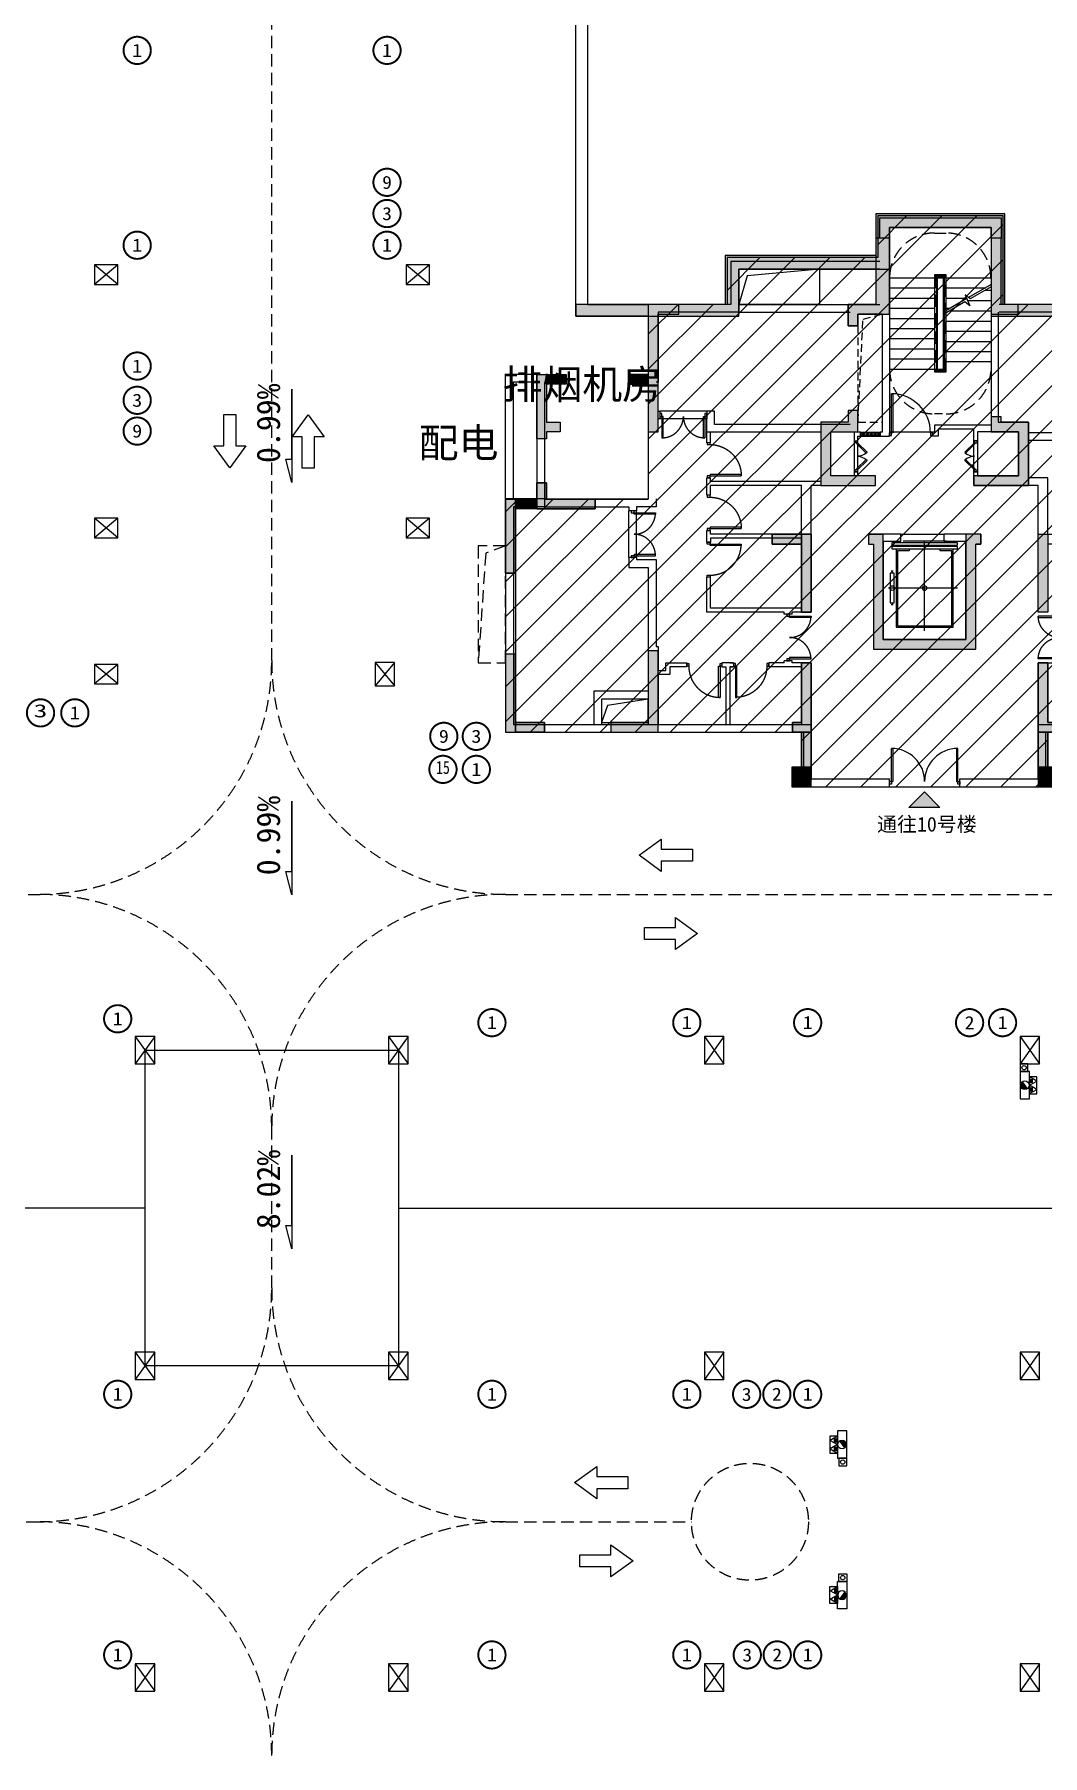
# Model space of a CAD drawing. Header units: millimetres. Extents: x -248992 to 1906102, y -24098 to 332602.
# Drawn here: x 783680 to 809542, y 14000 to 58167 of the extents above; entities that cross this region are included whole.
import ezdxf
from ezdxf.enums import TextEntityAlignment as Align
from ezdxf.xclip import XClip

# ---------------------------------------------------------------- set-up
doc = ezdxf.new("R2010")
doc.units = ezdxf.units.MM
doc.header["$LTSCALE"] = 100
doc.header["$XCLIPFRAME"] = 0
for name, pattern in [('A6-DK-B1F$0$HIDDEN2', [4.7625, 3.175, -1.5875]), ('X10-B1F$0$HIDDEN2', [4.7625, 3.175, -1.5875]), ('XG-130-CORE-B1F$0$ACO-DASHED', [3, 2, -1]), ('XG-130-CORE-B1F$0$XG-14CORE-SF$0$X1-CORE-SF$0$HIDDEN2', [4.7625, 3.175, -1.5875])]:
    doc.linetypes.add(name, pattern=pattern)
for name, color, linetype in [('-ACO-TTLB', 153, 'Continuous'), ('10#-HW-B1F$0$S-HATCH-X', 251, 'Continuous'), ('10#-W-B1F$0$S-COLUMN-S', 2, 'Continuous'), ('10#-W-B1F$0$S-WALL-S', 4, 'Continuous'), ('A-HATCH', 251, 'Continuous'), ('A-ROOM-IDEN', 31, 'Continuous'), ('A-WIND-IDEN', 244, 'Continuous'), ('A6-DK-B1F$0$A-TRACK', 77, 'A6-DK-B1F$0$HIDDEN2'), ('A6-DK-BG-B1F$0$A-DRAIN', 152, 'Continuous'), ('A6-DK-BG-B1F$0$A-STAIR', 142, 'Continuous'), ('A6-W-B1$0$S-WALL-S', 4, 'Continuous'), ('TP-DK-1(xhs)$0$P-J-DIM-L', 70, 'Continuous'), ('TP-DK-1(xhs)$0$P-X-L', 240, 'Continuous'), ('TP-DK-1(xhs)$0$P-X-M', 2, 'Continuous'), ('TP-DK-1(xhs)$0$P-X-X', 1, 'Continuous'), ('X10-B1F$0$A-CONC', 30, 'Continuous'), ('X10-B1F$0$A-DOOR', 190, 'Continuous'), ('X10-B1F$0$A-HOLE-FLOR', 242, 'Continuous'), ('X10-B1F$0$A-VOID', 221, 'X10-B1F$0$HIDDEN2'), ('X10-B1F$0$A-WALL', 2, 'Continuous'), ('X10-B1F$0$xref(dwg引用图层)', 7, 'Continuous'), ('XA6-130-S-B1F$0$A-DOOR', 190, 'Continuous'), ('XA6-130-S-B1F$0$A-HOLE-FLOR', 242, 'Continuous'), ('XA6-130-S-B1F$0$A-STAIR', 142, 'Continuous'), ('XA6-130-S-B1F$0$A-WALL', 2, 'Continuous'), ('XG-130-CORE-B1F$0$A-DOOR', 190, 'Continuous'), ('XG-130-CORE-B1F$0$A-EVTR', 193, 'Continuous'), ('XG-130-CORE-B1F$0$A-HOLE-FLOR', 242, 'Continuous'), ('XG-130-CORE-B1F$0$A-SILL', 135, 'Continuous'), ('XG-130-CORE-B1F$0$A-STAIR', 142, 'Continuous'), ('XG-130-CORE-B1F$0$A-WALL', 2, 'Continuous'), ('XG-130-CORE-B1F$0$XG-14CORE-SF$0$A-STAIR', 142, 'Continuous'), ('XG-130-CORE-B1F$0$XG-14CORE-SF$0$X1-CORE-SF$0$A-INDEX', 134, 'Continuous'), ('XG-130-CORE-B1F$0$XG-14CORE-SF$0$X1-CORE-SF$0$A-RAIL', 55, 'Continuous'), ('XG-130-CORE-B1F$0$XG-14CORE-SF$0$X1-CORE-SF$0$A-STAIR', 142, 'Continuous'), ('XG-130-CORE-B1F$0$XU-3A-28F-SF$0$A-WIND', 126, 'Continuous'), ('xref(dwg引用图层)', 7, 'Continuous')]:
    doc.layers.add(name, color=color, linetype=linetype)
for name, color, linetype, plot in [('10#-HW-B1F$0$S-EDIT', 241, 'Continuous', False), ('A6-W-B1$0$S-EDIT', 241, 'Continuous', False), ('XG-130-CORE-B1F$0$XG-14CORE-SF$0$X1-CORE-SF$0$-ACO-PLTW', 220, 'XG-130-CORE-B1F$0$XG-14CORE-SF$0$X1-CORE-SF$0$HIDDEN2', False)]:
    doc.layers.add(name, color=color, linetype=linetype, plot=plot)
doc.layers.add('LVTRY', color=6, linetype='Continuous', lineweight=18)
doc.layers.add('PUB_TEXT', color=7, linetype='Continuous', lineweight=15)
doc.styles.add('-黑体', font='simhei.ttf')
doc.styles.add('A6-DK-BG-B1F$0$华文细黑', font='STXIHEI.TTF')
doc.styles.add('华文细黑', font='STXIHEI.TTF')

# ---------------------------------------------------------------- blocks, each defined once
blk = doc.blocks.new('*U160')
for p, q in [((-25, 0), (-25, 500)), ((25, 0), (25, 500))]:
    blk.add_line(p, q)
for points in [[(25, 500), (-25, 500), (-25, 450), (25, 450)], [(25, 500), (-25, 500), (-25, 450), (25, 450)], [(22, 497), (-22, 497), (-22, 453), (22, 453)], [(22, 497), (-22, 497), (-22, 453), (22, 453)], [(16, 395), (13, 395), (13, 399), (-16, 445), (-16, 450), (-13, 450), (-13, 446), (16, 400), (16, 395)], [(25, 0), (-25, 0), (-25, 50), (25, 50)], [(25, 0), (-25, 0), (-25, 50), (25, 50)], [(22, 3), (-22, 3), (-22, 47), (22, 47)], [(22, 3), (-22, 3), (-22, 47), (22, 47)], [(16, 295), (13, 295), (13, 299), (-16, 345), (-16, 350), (-13, 350), (-13, 346), (16, 300), (16, 295)], [(16, 195), (13, 195), (13, 199), (-16, 245), (-16, 250), (-13, 250), (-13, 246), (16, 200), (16, 195)], [(16, 95), (13, 95), (13, 99), (-16, 145), (-16, 150), (-13, 150), (-13, 146), (16, 100), (16, 95)]]:
    blk.add_lwpolyline(points, close=True)
blk = doc.blocks.new('*U161')
for points in [[(-1100, -35), (-1050, -35), (-1050, 35), (-1100, 35)], [(-50, -35), (0, -35), (0, 35), (-50, 35)], [(-85, -1035), (-85, -35), (-50, -35), (-50, -1035)]]:
    blk.add_lwpolyline(points, close=True)
blk.add_arc((-50, -35), 1000, 180, 270)
blk = doc.blocks.new('XG-130-CORE-B1F$0$DT-YL')
for p, q in [((13512, 6200), (12412, 6200)), ((12962, 3900), (12962, 6200)), ((12562, 5955), (12262, 5955)), ((12562, 6010), (12562, 5955)), ((13362, 5955), (13362, 6010)), ((13662, 5955), (13362, 5955)), ((12156, 5430), (12106, 5430)), ((12131, 5380), (12131, 5430)), ((13806, 5000), (12031, 5000)), ((12156, 4570), (12106, 4570)), ((12131, 4620), (12131, 4570))]:
    blk.add_line(p, q)
for points in [[(13806, 6100), (13806, 6160), (12118, 6160), (12118, 6100)], [(13806, 6010), (13806, 6070), (12118, 6070), (12118, 6010)], [(12081, 5380), (12081, 4620), (12181, 4620), (12181, 5380)]]:
    blk.add_lwpolyline(points, close=True)
for points in [[(12231, 6010), (12231, 4000), (13693, 4000), (13693, 6010)], [(12262, 5955), (12262, 4030), (13662, 4030), (13662, 5955)]]:
    blk.add_lwpolyline(points)
blk.add_circle((12131, 5000), 60)
at = {"extrusion": (0, 0, -1)}
blk.add_ellipse((12962, 5000), major_axis=(60.1, 0), ratio=0.918919, start_param=4.712389, end_param=10.995574, dxfattribs=at)
blk = doc.blocks.new('*U162')
at = {"linetype": 'ByBlock', "lineweight": -2}
for points in [[(0, 35), (50, 35), (50, -35), (0, -35)], [(322, 258), (75, 10), (50, 35), (297, 282)], [(478, 258), (725, 10), (750, 35), (503, 282)], [(800, 35), (750, 35), (750, -35), (800, -35)]]:
    blk.add_lwpolyline(points, close=True, dxfattribs=at)
for centre, start, end in [((50, 35), 0, 45), ((750, 35), 135, 180)]:
    blk.add_arc(centre, 350, start, end, dxfattribs=at)
blk = doc.blocks.new('XG-130-CORE-B1F')
at = {"const_width": 0.25}
blk.add_lwpolyline([(8240, 9020, 1), (8240, 9020, 1)], format="xyb", close=True, dxfattribs=at)
at = {"layer": 'XG-130-CORE-B1F$0$A-HOLE-FLOR', "linetype": 'XG-130-CORE-B1F$0$ACO-DASHED'}
blk.add_lwpolyline([(8940, 9270), (9570, 9270), (9570, 12040), (8940, 12040)], close=True, dxfattribs=at)
blk.add_lwpolyline([(8940, 9270), (9069, 11912), (9570, 12040)], dxfattribs=at)
at = {"layer": 'XG-130-CORE-B1F$0$A-SILL'}
for points in [[(9005, 9010), (9505, 9010)], [(9005, 8910), (9505, 8910)]]:
    blk.add_lwpolyline(points, dxfattribs=at)
at = {"layer": 'XG-130-CORE-B1F$0$A-STAIR'}
blk.add_lwpolyline([(10040, 6390), (11140, 6390)], dxfattribs=at)
at = {"layer": 'XG-130-CORE-B1F$0$A-WALL'}
for p, q in [((12360, 14260), (12360, 9190)), ((10850, 9010), (10850, 8910)), ((10900, 9190), (10900, 9010)), ((11000, 9090), (11000, 8910))]:
    blk.add_line(p, q, dxfattribs=at)
for points in [[(12360, 14260), (9750, 14260), (9750, 8990)], [(9570, 9010), (9570, 12040), (8940, 12040), (8940, 11740), (8690, 11740), (8690, 12290), (9500, 12290)], [(12540, 11989), (12540, 9270), (13310, 9270), (13310, 7640), (11910, 7640), (11910, 7990), (12010, 7990), (12010, 7890), (13060, 7890), (13060, 9020), (12010, 9020), (12010, 8790), (11910, 8790), (11910, 9090), (11000, 9090)], [(8840, 8790), (8940, 8790), (8940, 8910), (9005, 8910), (9005, 9010), (8940, 9010), (8940, 9570), (8690, 9570), (8690, 9270), (7990, 9270), (7990, 7640), (9390, 7640), (9390, 7890), (8940, 7890), (8940, 7990), (8840, 7990), (8840, 7890), (8240, 7890), (8240, 9020), (8840, 9020)], [(8840, 9020), (8840, 8910)], [(8840, 9020), (8840, 8790)], [(9570, 9010), (9505, 9010)], [(9505, 9010), (9505, 8910), (9750, 8910), (9750, 8990), (9750, 8990)], [(10900, 9010), (10850, 9010)], [(11000, 8910), (10850, 8910)], [(12360, 9190), (10900, 9190)], [(11710, 6390), (11140, 6390), (11140, 6210), (11710, 6210), (11710, 3690), (9590, 3690), (9590, 6210), (10040, 6210), (10040, 6390), (9590, 6390)]]:
    blk.add_lwpolyline(points, dxfattribs=at)
at = {"layer": 'XG-130-CORE-B1F$0$XG-14CORE-SF$0$A-STAIR'}
for p, q in [((8840, 8790), (8840, 7990)), ((8940, 7990), (8940, 8790)), ((11910, 7990), (11910, 8790)), ((12010, 8790), (12010, 7990))]:
    blk.add_line(p, q, dxfattribs=at)
blk.add_lwpolyline([(10850, 9010), (9750, 9010)], dxfattribs=at)
at = {"layer": 'XG-130-CORE-B1F$0$XG-14CORE-SF$0$X1-CORE-SF$0$-ACO-PLTW'}
blk.add_line((11180, 13020), (10930, 13020), dxfattribs=at)
blk.add_lwpolyline([(10930, 13020), (10930, 10580), (11180, 10580), (11180, 13020)], dxfattribs=at)
at = {"layer": 'XG-130-CORE-B1F$0$XG-14CORE-SF$0$X1-CORE-SF$0$A-INDEX'}
for points in [[(12360, 12742), (11815, 12428), (11692, 12530), (11808, 12250), (11685, 12352), (11130, 12032)], [(11731, 12437), (11130, 12090)], [(12360, 12800), (11774, 12462)]]:
    blk.add_lwpolyline(points, dxfattribs=at)
at = {"layer": 'XG-130-CORE-B1F$0$XG-14CORE-SF$0$X1-CORE-SF$0$A-RAIL'}
for points in [[(10905, 10555), (11205, 10555), (11205, 13045), (10905, 13045)], [(10955, 10605), (11155, 10605), (11155, 12995), (10955, 12995)]]:
    blk.add_lwpolyline(points, close=True, dxfattribs=at)
at = {"layer": 'XG-130-CORE-B1F$0$XG-14CORE-SF$0$X1-CORE-SF$0$A-STAIR'}
for p, q in [((9750, 12970), (10905, 12970)), ((10955, 12970), (11155, 12970)), ((10980, 10630), (10980, 12970)), ((11130, 10630), (11130, 12970)), ((11205, 12970), (12360, 12970)), ((9750, 12710), (10905, 12710)), ((9750, 12450), (10905, 12450)), ((10955, 12720), (10980, 12720)), ((10955, 12460), (10980, 12460)), ((11130, 12710), (11155, 12710)), ((11130, 12450), (11155, 12450)), ((11205, 12710), (12222, 12710)), ((11205, 12450), (11721, 12450)), ((11750, 12390), (12360, 12390)), ((12200, 12650), (12360, 12650)), ((9750, 12190), (10905, 12190)), ((9750, 11930), (10905, 11930)), ((10955, 12200), (10980, 12200)), ((10955, 11940), (10980, 11940)), ((11130, 12190), (11155, 12190)), ((11205, 12190), (11304, 12190)), ((11282, 12120), (12360, 12120)), ((9750, 11670), (10905, 11670)), ((10955, 11680), (10980, 11680)), ((11130, 11860), (11155, 11860)), ((11130, 11600), (11155, 11600)), ((11205, 11860), (12360, 11860)), ((11205, 11600), (12360, 11600)), ((9750, 11410), (10905, 11410)), ((9750, 11150), (10905, 11150)), ((10955, 11420), (10980, 11420)), ((10955, 11160), (10980, 11160)), ((11130, 11340), (11155, 11340)), ((11130, 11080), (11155, 11080)), ((11205, 11340), (12360, 11340)), ((11205, 11080), (12360, 11080)), ((9750, 10890), (10905, 10890)), ((9750, 10630), (10905, 10630)), ((10955, 10900), (10980, 10900)), ((10955, 10630), (11155, 10630)), ((11130, 10820), (11155, 10820)), ((11205, 10820), (12360, 10820))]:
    blk.add_line(p, q, dxfattribs=at)
at = {"layer": 'XG-130-CORE-B1F$0$XG-14CORE-SF$0$X1-CORE-SF$0$A-STAIR', "linetype": 'XG-130-CORE-B1F$0$XG-14CORE-SF$0$X1-CORE-SF$0$HIDDEN2'}
for points in [[(10900, 14120), (11200, 14120)], [(11110, 9480), (10900, 9480)]]:
    blk.add_lwpolyline(points, dxfattribs=at)
for centre, start, end in [((10900, 12970), 90, 180), ((11200, 12970), 0, 90), ((10900, 10630), 180, 270), ((11200, 10630), 270, 0)]:
    blk.add_arc(centre, 1150, start, end, dxfattribs=at)
at = {"layer": 'XG-130-CORE-B1F$0$A-DOOR'}
for name, p, rotation in [('*U161', (9750, 8960), 180), ('*U162', (11960, 7990), 90)]:
    blk.add_blockref(name, p, dxfattribs=dict(at, rotation=rotation))
at = {"layer": 'XG-130-CORE-B1F$0$A-DOOR', "xscale": -1, "rotation": 270}
blk.add_blockref('*U162', (8890, 7990), dxfattribs=at)
at = {"layer": 'XG-130-CORE-B1F$0$A-EVTR'}
blk.add_blockref('XG-130-CORE-B1F$0$DT-YL', (-2312, 10), dxfattribs=at)
at = {"layer": 'XG-130-CORE-B1F$0$XU-3A-28F-SF$0$A-WIND', "rotation": 90}
blk.add_blockref('*U160', (9505, 8960), dxfattribs=at)
blk = doc.blocks.new('*U100')
for points in [[(-900, 35), (-850, 35), (-850, -35), (-900, -35)], [(-50, 35), (0, 35), (0, -35), (-50, -35)], [(-85, -835), (-85, -35), (-50, -35), (-50, -835)]]:
    blk.add_lwpolyline(points, close=True)
blk.add_arc((-50, -35), 800, 180, 270)
blk = doc.blocks.new('*U95')
at = {"linetype": 'ByBlock', "lineweight": -2}
for points in [[(0, -35), (50, -35), (50, 35), (0, 35)], [(1150, -35), (1200, -35), (1200, 35), (1150, 35)], [(85, -585), (85, -35), (50, -35), (50, -585)], [(1115, -585), (1115, -35), (1150, -35), (1150, -585)]]:
    blk.add_lwpolyline(points, close=True, dxfattribs=at)
for centre, start, end in [((50, -35), 270, 0), ((1150, -35), 180, 270)]:
    blk.add_arc(centre, 550, start, end, dxfattribs=at)
blk = doc.blocks.new('*U98')
for points in [[(-815, 835), (-815, 35), (-850, 35), (-850, 835)], [(-850, -35), (-900, -35), (-900, 35), (-850, 35)], [(0, -35), (-50, -35), (-50, 35), (0, 35)]]:
    blk.add_lwpolyline(points, close=True)
blk.add_arc((-850, 35), 800, 0, 90)
blk = doc.blocks.new('XA6-130-S-B1F')
at = {"layer": 'XA6-130-S-B1F$0$A-HOLE-FLOR'}
blk.add_lwpolyline([(5880, 13190), (7950, 13190), (7950, 12290), (5880, 12290)], close=True, dxfattribs=at)
blk.add_lwpolyline([(7950, 13190), (6095, 13024), (5880, 12290)], dxfattribs=at)
at = {"layer": 'XA6-130-S-B1F$0$A-STAIR'}
for points in [[(5060, 9550), (3860, 9550)], [(5060, 9350), (3860, 9350)], [(3060, 5790), (3060, 6990)], [(3260, 5790), (3260, 6990)]]:
    blk.add_lwpolyline(points, dxfattribs=at)
at = {"layer": 'XA6-130-S-B1F$0$A-WALL'}
for points in [[(9500, 13390), (5680, 13390), (5680, 12290), (3560, 12290), (3560, 10490), (700, 10490)], [(9500, 13190), (5880, 13190), (5880, 12090), (3810, 12090), (3810, 10290), (900, 10290), (900, 7090), (150, 7090), (150, 1510), (7740, 1510), (7740, 110), (9750, 110)], [(5880, 12290), (8740, 12290)], [(5880, 12090), (8740, 12090)], [(12540, 12090), (12540, 9270)], [(30020, 12290), (24840, 12290), (24840, 10490), (21980, 10490), (21980, 7300), (20600, 7300), (20600, 10490), (17740, 10490), (17740, 12290), (12560, 12290)], [(30020, 12090), (25090, 12090), (25090, 10290), (22180, 10290), (22180, 7100), (20400, 7100), (20400, 10290), (17490, 10290), (17490, 12090), (12560, 12090)], [(3560, 10490), (700, 10490), (700, 7290), (-100, 7290), (-100, 1310), (7540, 1310), (7540, -90), (9750, -90)], [(3810, 9550), (3860, 9550), (3860, 9350), (3810, 9350)], [(7990, 9210), (5260, 9210), (5260, 9550), (5060, 9550)], [(5060, 9550), (5060, 9350)], [(7990, 9010), (5060, 9010), (5060, 9350), (5060, 9350)], [(3760, 9020), (3760, 8290)], [(5060, 8740), (5060, 9010)], [(8740, 9210), (7990, 9210), (7990, 7740), (5160, 7740)], [(5160, 8740), (5160, 9010)], [(12560, 9270), (13310, 9270)], [(13310, 9000), (13310, 9270)], [(13310, 9000), (16090, 9000)], [(5160, 8740), (5060, 8740)], [(13810, 6390), (13810, 7840), (13310, 7840), (13310, 8800)], [(15140, 5710), (15140, 6010), (15990, 6010), (15990, 8800), (13310, 8800)], [(5060, 7390), (5060, 7840)], [(5160, 7840), (5060, 7840)], [(5160, 7740), (5160, 7840)], [(5160, 7390), (5160, 7640)], [(7490, 7640), (5160, 7640)], [(7490, 6390), (7490, 7640)], [(7990, 7640), (7740, 7640)], [(7740, 6390), (7740, 7640)], [(13560, 6390), (13560, 7640), (13310, 7640)], [(900, 7290), (3560, 7290), (3560, 7390), (3760, 7390), (3760, 7090), (3260, 7090), (3260, 6990)], [(900, 7090), (3060, 7090), (3060, 6990)], [(3760, 7390), (3760, 7090)], [(5160, 7390), (5060, 7390)], [(3260, 6990), (3060, 6990)], [(5160, 6290), (5160, 6190), (5060, 6190), (5060, 6490)], [(5160, 6490), (5060, 6490)], [(5160, 6390), (5160, 6490)], [(7490, 6390), (5160, 6390)], [(7490, 6290), (5160, 6290)], [(9210, 6390), (9210, 6140)], [(9210, 6390), (9590, 6390)], [(9590, 6210), (9590, 3690), (11710, 3690), (11710, 6210)], [(12090, 6390), (11710, 6390)], [(12090, 6390), (12090, 6140)], [(3060, 5790), (3060, 5540), (3560, 5540), (3560, 1510)], [(3260, 5790), (3060, 5790)], [(3260, 5790), (3260, 5740), (3760, 5740), (3760, 3510), (3810, 3510), (3810, 2890)], [(9210, 6140), (9340, 6140)], [(12090, 6140), (11960, 6140)], [(5160, 5290), (5060, 5290)], [(7050, 4390), (5060, 4390), (5060, 5290)], [(7490, 4490), (5160, 4490), (5160, 5290)], [(5160, 5190), (5160, 5290)], [(7050, 4340), (7050, 4390)], [(7250, 4340), (7050, 4340)], [(7490, 4390), (7250, 4390)], [(7250, 4340), (7250, 4390)], [(7050, 3090), (7050, 3140)], [(7250, 3140), (7050, 3140)], [(7250, 3090), (7250, 3140)], [(3810, 2890), (4010, 2890), (4010, 3090), (4550, 3090), (4550, 2990), (4110, 2990), (4110, 2790), (3810, 2790), (3810, 1510)], [(5750, 3090), (5450, 3090)], [(5450, 3090), (5450, 2990)], [(5450, 2990), (5550, 2990), (5550, 1510)], [(5650, 3090), (5750, 3090)], [(5750, 2990), (5650, 2990)], [(5650, 2990), (5650, 1510)], [(5650, 2990), (5750, 2990)], [(5750, 3090), (5750, 2990)], [(6650, 3090), (6650, 2990)], [(7050, 3090), (6650, 3090)], [(7490, 2990), (6650, 2990)], [(7740, 3090), (7250, 3090)], [(7490, 2990), (7490, 1510)], [(7740, 3090), (7740, 1510)], [(13560, 3090), (14050, 3090)], [(13560, 3090), (13560, 1510)], [(11550, 110), (13560, 110), (13560, 1510), (29020, 1510), (29020, 110), (31030, 110)], [(11550, -90), (13760, -90), (13760, 1310), (28820, 1310), (28820, -90), (31030, -90)]]:
    blk.add_lwpolyline(points, dxfattribs=at)
at = {"layer": 'XA6-130-S-B1F$0$A-DOOR'}
for name, p in [('*U95', (3860, 9450)), ('*U100', (5450, 3040))]:
    blk.add_blockref(name, p, dxfattribs=at)
at = {"layer": 'XA6-130-S-B1F$0$A-DOOR', "xscale": -1, "rotation": 270}
for name, p in [('*U98', (5110, 8740)), ('*U98', (5110, 7390)), ('*U95', (14150, 3140))]:
    blk.add_blockref(name, p, dxfattribs=at)
at = {"layer": 'XA6-130-S-B1F$0$A-DOOR'}
for name, p, rotation in [('*U95', (3160, 5790), 90), ('*U98', (5110, 5290), 270), ('*U95', (7150, 3140), 90)]:
    blk.add_blockref(name, p, dxfattribs=dict(at, rotation=rotation))
at = {"layer": 'XA6-130-S-B1F$0$A-DOOR', "xscale": -1}
blk.add_blockref('*U100', (5750, 3040), dxfattribs=at)
blk = doc.blocks.new('*U209')
at = {"linetype": 'ByBlock', "lineweight": -2}
for points in [[(85, 885), (85, 35), (50, 35), (50, 885)], [(1715, 885), (1715, 35), (1750, 35), (1750, 885)], [(0, 35), (50, 35), (50, -35), (0, -35)], [(1750, 35), (1800, 35), (1800, -35), (1750, -35)]]:
    blk.add_lwpolyline(points, close=True, dxfattribs=at)
for centre, start, end in [((50, 35), 0, 90), ((1750, 35), 90, 180)]:
    blk.add_arc(centre, 850, start, end, dxfattribs=at)
blk = doc.blocks.new('X10-B1F')
at = {"layer": 'X10-B1F$0$A-CONC'}
for points in [[(700, 10490), (700, 7290), (-100, 7290), (-100, 1310), (7540, 1310), (7540, -90), (9750, -90)], [(900, 10290), (900, 7090), (100, 7090), (100, 1510), (7740, 1510), (7740, 110), (9750, 110)], [(11550, 110), (13561, 110), (13561, 1510), (29020, 1510), (29020, 210), (31030, 210)], [(11550, -90), (13761, -90), (13761, 1310), (28820, 1310), (28820, -90), (31030, -90)], [(9750, -90), (9750, 110)], [(11550, -90), (11550, 110)]]:
    blk.add_lwpolyline(points, dxfattribs=at)
at = {"layer": 'X10-B1F$0$A-HOLE-FLOR'}
blk.add_lwpolyline([(2360, 1560), (3560, 1560), (3560, 2160), (2360, 2160)], close=True, dxfattribs=at)
blk.add_lwpolyline([(3560, 2160), (2510, 1996), (2360, 1560)], dxfattribs=at)
at = {"layer": 'X10-B1F$0$A-VOID'}
blk.add_lwpolyline([(-100, 6090), (-800, 6090), (-800, 3090), (-100, 3090)], close=True, dxfattribs=at)
blk.add_lwpolyline([(-100, 6090), (-611, 5909), (-800, 3090)], dxfattribs=at)
at = {"layer": 'X10-B1F$0$A-WALL'}
for points in [[(900, 7300), (-100, 7300), (-100, 10500), (700, 10500)], [(100, 7300), (100, 10300), (700, 10300)], [(3560, 2360), (2160, 2360), (2160, 1510)], [(3560, 2160), (2360, 2160), (2360, 1510)]]:
    blk.add_lwpolyline(points, dxfattribs=at)
ref = blk.add_blockref('XA6-130-S-B1F', (0, 0))
XClip(ref).set_block_clipping_path([(-1000, 976.5484041295), (43580, 976.5484041295), (43580, 14900), (3760.0000000001, 14899.999999997), (3760.0000000001, 7300), (-1000, 7300)])
at = {"layer": 'X10-B1F$0$A-DOOR'}
blk.add_blockref('*U209', (9750, 10), dxfattribs=at)
at = {"layer": 'X10-B1F$0$xref(dwg引用图层)'}
blk.add_blockref('XG-130-CORE-B1F', (0, 0), dxfattribs=at)
blk = doc.blocks.new('10#-HW-B1F')
at = {"layer": '10#-HW-B1F$0$S-HATCH-X'}
for points in [[(33150, -90), (35140, -90), (35140, 310), (35140, 1310), (42680, 1310), (42680, 2740), (43730, 2740), (43730, 6440), (42680, 6440), (42680, 7290), (41880, 7290), (41880, 10490), (39020, 10490), (39020, 12290), (37180, 12290), (37180, 13540), (33180, 13540), (33180, 14610), (29870, 14610), (29870, 12290), (24840, 12290), (24840, 10490), (21980, 10490), (21980, 7300), (20600, 7300), (20600, 10490), (17740, 10490), (17740, 12290), (12710, 12290), (12710, 14610), (9400, 14610), (9400, 13540), (5530, 13540), (5530, 12290), (1700, 12290), (1700, 11990), (5880, 11990), (5880, 13190), (9750, 13190), (9750, 14260), (12360, 14260), (12360, 11990), (17440, 11990), (17440, 10190), (20300, 10190), (20300, 7000), (22280, 7000), (22280, 10190), (25140, 10190), (25140, 11990), (30220, 11990), (30220, 14260), (32830, 14260), (32830, 13190), (36830, 13190), (36830, 11990), (38720, 11990), (38720, 10190), (41580, 10190), (41580, 6990), (42380, 6990), (42380, 6090), (43380, 6090), (43380, 3090), (42380, 3090), (42380, 1610), (34840, 1610), (34840, 210), (34730, 210), (33150, 210)], [(8690, 11740), (8940, 11740), (8940, 12040), (9750, 12040), (9750, 14280), (9400, 14280), (9400, 12290), (8690, 12290)], [(9750, 13990), (9500, 13990), (9500, 14510), (12610, 14510), (12610, 13990), (12360, 13990), (12360, 14260), (9750, 14260)], [(12360, 12040), (13050, 12040), (13050, 12290), (12610, 12290), (12610, 13990), (12360, 13990)], [(3810, 9020), (3810, 12040), (4340, 12040), (4340, 12290), (3560, 12290), (3560, 9020)], [(950, 9270), (1300, 9270), (1300, 9020), (950, 9020), (950, 8840), (700, 8840), (700, 10490), (950, 10490)], [(950, 10490), (1450, 10490), (1450, 10240), (950, 10240)], [(3060, 10490), (3560, 10490), (3560, 10240), (3060, 10240)], [(7990, 9270), (7990, 7640), (9390, 7640), (9390, 7710), (9390, 7890), (8240, 7890), (8240, 9020), (8940, 9020), (8940, 9570), (8690, 9570), (8690, 9270)], [(13060, 7890), (11910, 7890), (11910, 7710), (11910, 7640), (13310, 7640), (13310, 9270), (12610, 9270), (12610, 9400), (12360, 9400), (12360, 9020), (13060, 9020)], [(2200, 7040), (2200, 7110), (2200, 7290), (950, 7290), (950, 7710), (700, 7710), (700, 7040)], [(150, 5390), (150, 7290), (-100, 7290), (-100, 5390)], [(150, 7290), (700, 7290), (700, 7040), (150, 7040)], [(7490, 6390), (6740, 6390), (6740, 6140), (7490, 6140)], [(7490, 6390), (7740, 6390), (7740, 4390), (7490, 4390)], [(9590, 6390), (9210, 6390), (9210, 6140), (9340, 6140), (9340, 3440), (11960, 3440), (11960, 6140), (12090, 6140), (12090, 6390), (11710, 6390), (11710, 3690), (9590, 3690)], [(13560, 6390), (13810, 6390), (13810, 4390), (13560, 4390)], [(150, 1310), (150, 3310), (-100, 3310), (-100, 1310)], [(2600, 1560), (2600, 1310), (3810, 1310), (3810, 3400), (3560, 3400), (3560, 1560)], [(7260, 1560), (7260, 1310), (7740, 1310), (7740, 3090), (7490, 3090), (7490, 1560)], [(13560, 1310), (14040, 1310), (14040, 1560), (13810, 1560), (13810, 3090), (13560, 3090)], [(150, 1560), (900, 1560), (900, 1310), (150, 1310)], [(7740, 310), (7740, 1310), (7490, 1310), (7490, 310)], [(13810, 310), (13810, 1310), (13560, 1310), (13560, 310)], [(7740, 410), (7240, 410), (7240, -90), (7740, -90)], [(14060, 410), (13560, 410), (13560, -90), (14060, -90)]]:
    blk.add_hatch(color=256, dxfattribs=at).paths.add_polyline_path(points)
at = {"layer": '10#-HW-B1F$0$S-EDIT'}
for points in [[(17740, 12290), (12710, 12290), (12710, 14610), (9400, 14610), (9400, 13540), (5530, 13540), (5530, 12290), (1700, 12290), (1700, 11990), (5880, 11990), (5880, 13190), (9750, 13190), (9750, 14260), (12360, 14260), (12360, 11990), (17440, 11990)], [(9750, 13990), (9500, 13990), (9500, 14510), (12610, 14510), (12610, 13990), (12360, 13990), (12360, 14260), (9750, 14260), (9750, 13990)]]:
    blk.add_lwpolyline(points, dxfattribs=at)
for points in [[(8690, 11740), (8940, 11740), (8940, 12040), (9750, 12040), (9750, 13990), (9400, 13990), (9400, 12290), (8690, 12290)], [(12360, 12040), (13050, 12040), (13050, 12290), (12610, 12290), (12610, 13990), (12360, 13990)], [(3810, 9020), (3810, 12040), (4340, 12040), (4340, 12290), (3560, 12290), (3560, 9020)], [(950, 9270), (1300, 9270), (1300, 9020), (950, 9020), (950, 8840), (700, 8840), (700, 10490), (950, 10490)], [(950, 10490), (1450, 10490), (1450, 10240), (950, 10240)], [(3060, 10490), (3560, 10490), (3560, 10240), (3060, 10240)], [(7990, 9270), (7990, 7640), (9390, 7640), (9390, 7710), (9390, 7710), (9390, 7890), (8240, 7890), (8240, 9020), (8940, 9020), (8940, 9570), (8690, 9570), (8690, 9270)], [(13060, 7890), (11910, 7890), (11910, 7710), (11910, 7710), (11910, 7640), (13310, 7640), (13310, 9270), (12610, 9270), (12610, 9400), (12360, 9400), (12360, 9020), (13060, 9020)], [(2200, 7040), (2200, 7110), (2200, 7110), (2200, 7290), (950, 7290), (950, 7710), (700, 7710), (700, 7040)], [(150, 5390), (150, 7290), (-100, 7290), (-100, 5390)], [(150, 7290), (700, 7290), (700, 7040), (150, 7040)], [(6740, 6390), (7490, 6390), (7490, 6140), (6740, 6140)], [(7490, 6390), (7740, 6390), (7740, 4390), (7490, 4390)], [(9590, 6390), (9210, 6390), (9210, 6140), (9340, 6140), (9340, 3440), (11960, 3440), (11960, 6140), (12090, 6140), (12090, 6390), (11710, 6390), (11710, 3690), (9590, 3690)], [(13560, 6390), (13810, 6390), (13810, 4390), (13560, 4390)], [(150, 1310), (150, 3310), (-100, 3310), (-100, 1310)], [(2600, 1560), (2600, 1310), (3810, 1310), (3810, 3400), (3560, 3400), (3560, 1560)], [(7260, 1560), (7260, 1310), (7740, 1310), (7740, 3090), (7490, 3090), (7490, 1560)], [(13560, 1310), (14040, 1310), (14040, 1560), (13810, 1560), (13810, 3090), (13560, 3090)], [(150, 1560), (900, 1560), (900, 1310), (150, 1310)], [(7740, 310), (7740, 1310), (7490, 1310), (7490, 310)], [(13810, 310), (13810, 1310), (13560, 1310), (13560, 310)], [(7740, 410), (7240, 410), (7240, -90), (7740, -90)], [(14060, 410), (13560, 410), (13560, -90), (14060, -90)]]:
    blk.add_lwpolyline(points, close=True, dxfattribs=at)
blk = doc.blocks.new('10#-W-B1F')
at = {"layer": '10#-W-B1F$0$S-COLUMN-S'}
for points in [[(7740, 410), (7240, 410), (7240, -90), (7740, -90)], [(14060, 410), (13560, 410), (13560, -90), (14060, -90)]]:
    blk.add_lwpolyline(points, close=True, dxfattribs=at)
at = {"layer": '10#-W-B1F$0$S-WALL-S', "color": 0, "linetype": 'ByBlock', "lineweight": -2}
for p, q in [((900, 1560), (150, 1560)), ((150, 1560), (150, 1310)), ((900, 1310), (900, 1560)), ((150, 1310), (900, 1310))]:
    blk.add_line(p, q, dxfattribs=at)
for points in [[(17740, 12290), (12710, 12290), (12710, 14610), (9400, 14610), (9400, 13540), (5530, 13540), (5530, 12290), (3560, 12290), (3560, 11990), (3560, 11990), (3560, 10490), (3060, 10490), (3060, 10240), (3560, 10240), (3560, 9020), (3810, 9020), (3810, 11990), (5880, 11990), (5880, 13190), (9400, 13190), (9400, 12290), (8690, 12290), (8690, 11740), (8940, 11740), (8940, 12040), (9750, 12040), (9750, 13190), (9750, 14260), (12360, 14260), (12360, 11990), (17440, 11990)], [(150, 7290), (700, 7290), (700, 7710), (950, 7710), (950, 7290), (2200, 7290), (2200, 7110), (2200, 7110), (2200, 7040), (700, 7040), (150, 7040), (150, 5390), (-100, 5390), (-100, 7290), (150, 7290)], [(13810, 6390), (14560, 6390), (14560, 6140), (13810, 6140), (13810, 4390), (13560, 4390), (13560, 6390), (13810, 6390)], [(13560, 1310), (13560, 3090), (13810, 3090), (13810, 1560), (14040, 1560), (14040, 1310), (13810, 1310), (13810, 410), (13560, 410), (13560, 1310)]]:
    blk.add_lwpolyline(points, dxfattribs=at)
for points in [[(950, 10490), (1450, 10490), (1450, 10240), (950, 10240), (950, 9270), (1300, 9270), (1300, 9020), (950, 9020), (950, 8840), (700, 8840), (700, 10490)], [(7990, 9270), (7990, 7640), (9390, 7640), (9390, 7710), (9390, 7710), (9390, 7890), (8240, 7890), (8240, 9020), (8940, 9020), (8940, 9570), (8690, 9570), (8690, 9270)], [(13060, 7890), (11910, 7890), (11910, 7710), (11910, 7710), (11910, 7640), (13310, 7640), (13310, 9270), (12610, 9270), (12610, 9400), (12360, 9400), (12360, 9020), (13060, 9020)], [(7490, 6140), (7490, 4390), (7740, 4390), (7740, 6390), (7490, 6390), (6740, 6390), (6740, 6140)], [(9590, 6390), (9210, 6390), (9210, 6140), (9340, 6140), (9340, 3440), (11960, 3440), (11960, 6140), (12090, 6140), (12090, 6390), (11710, 6390), (11710, 3690), (9590, 3690)], [(150, 1310), (150, 3310), (-100, 3310), (-100, 1310)], [(2600, 1560), (2600, 1310), (3810, 1310), (3810, 3400), (3560, 3400), (3560, 1560)], [(7490, 1310), (7260, 1310), (7260, 1560), (7490, 1560), (7490, 3090), (7740, 3090), (7740, 1310), (7740, 410), (7490, 410)]]:
    blk.add_lwpolyline(points, close=True, dxfattribs=at)
blk = doc.blocks.new('BF1')
at = {"layer": 'xref(dwg引用图层)'}
for name in ['10#-HW-B1F', '10#-W-B1F']:
    blk.add_blockref(name, (53650, 38950), dxfattribs=at)
blk = doc.blocks.new('TP-DK-1(xhs)$0$PG01.1')
at = {"color": 1}
for p, q in [((108, 187), (0, 0)), ((80, 72), (66, 58)), ((89, 72), (66, 48)), ((99, 72), (66, 39)), ((109, 72), (66, 29)), ((118, 72), (66, 20)), ((128, 72), (66, 10)), ((138, 72), (66, 0)), ((147, 72), (76, 0)), ((150, 65), (85, 0)), ((150, 56), (94, 0)), ((150, 46), (104, 0)), ((216, 0), (108, 187)), ((150, 36), (114, 0)), ((150, 27), (123, 0)), ((150, 17), (133, 0)), ((150, 8), (142, 0)), ((324, 187), (216, 0)), ((296, 72), (282, 58)), ((305, 72), (282, 48)), ((315, 72), (282, 39)), ((325, 72), (282, 29)), ((334, 72), (282, 20)), ((344, 72), (282, 10)), ((354, 72), (282, 0)), ((363, 72), (292, 0)), ((366, 65), (301, 0)), ((366, 56), (310, 0)), ((366, 46), (320, 0)), ((432, 0), (324, 187)), ((366, 36), (330, 0)), ((366, 27), (339, 0)), ((366, 17), (349, 0)), ((366, 8), (358, 0))]:
    blk.add_line(p, q, dxfattribs=at)
at = {"color": 2}
for p, q in [((0, 0), (216, 0)), ((216, 0), (432, 0))]:
    blk.add_line(p, q, dxfattribs=at)
at = {"color": 1}
for points in [[(0, 0), (436, 0), (436, 190), (0, 190)], [(66, 72), (150, 72), (150, 0), (66, 0)], [(282, 72), (366, 72), (366, 0), (282, 0)]]:
    blk.add_lwpolyline(points, close=True, dxfattribs=at)
blk = doc.blocks.new('TP-DK-1(xhs)$0$PG02.4')
blk.add_hatch(color=1).paths.add_polyline_path([(265, 48, 0.699012), (461, 120, 0.141488), (444, 179)])
at = {"color": 1}
blk.add_line((265, 48), (444, 179), dxfattribs=at)
blk.add_lwpolyline([(0, 0), (700, 0), (700, 240), (0, 240)], close=True, dxfattribs=at)
blk.add_circle((350, 120), 111, dxfattribs=at)
blk = doc.blocks.new('TP-DK-1(xhs)')
at = {"layer": 'TP-DK-1(xhs)$0$P-J-DIM-L', "color": 8, "true_color": 0x808080}
for points in [[(66750, 31550), (66950, 31550), (66950, 31750), (66750, 31750)], [(62300, 21632), (62100, 21632), (62100, 21432), (62300, 21432)], [(62300, 18468), (62100, 18468), (62100, 18668), (62300, 18668)]]:
    blk.add_lwpolyline(points, close=True, dxfattribs=at)
at = {"layer": 'TP-DK-1(xhs)$0$P-X-L'}
for centre in [(66850, 31650), (62200, 21532), (62200, 18568)]:
    blk.add_circle(centre, 55, dxfattribs=at)
at = {"layer": 'TP-DK-1(xhs)$0$P-X-M', "extrusion": (0, 0, -1), "xscale": -1, "zscale": -1}
for p, rotation in [((-66990, 31418), 90), ((-62060, 21763), 270)]:
    blk.add_blockref('TP-DK-1(xhs)$0$PG01.1', p, dxfattribs=dict(at, rotation=rotation))
at = {"layer": 'TP-DK-1(xhs)$0$P-X-M', "extrusion": (0, 0, -1), "zscale": -1, "rotation": 270}
blk.add_blockref('TP-DK-1(xhs)$0$PG01.1', (-62060, 18337), dxfattribs=at)
at = {"layer": 'TP-DK-1(xhs)$0$P-X-X'}
for p, rotation in [((66750, 31550), 270), ((62300, 21632), 90)]:
    blk.add_blockref('TP-DK-1(xhs)$0$PG02.4', p, dxfattribs=dict(at, rotation=rotation))
at = {"layer": 'TP-DK-1(xhs)$0$P-X-X', "xscale": -1, "rotation": 90}
blk.add_blockref('TP-DK-1(xhs)$0$PG02.4', (62300, 18468), dxfattribs=at)
blk = doc.blocks.new('A6-W-B1$0$Z-1')
at = {"layer": 'A6-W-B1$0$S-EDIT'}
for p, q in [((91833, 54151), (92533, 54651)), ((91833, 54651), (92533, 54151))]:
    blk.add_line(p, q, dxfattribs=at)
at = {"layer": 'A6-W-B1$0$S-WALL-S', "color": 0, "linetype": 'ByBlock', "lineweight": -2}
blk.add_lwpolyline([(91833, 54651), (91833, 54151), (92533, 54151), (92533, 54651), (91833, 54651)], dxfattribs=at)
blk = doc.blocks.new('A6-W-B1$0$Z-2')
at = {"layer": 'A6-W-B1$0$S-EDIT'}
for p, q in [((72869, 44139), (73369, 43539)), ((73369, 44139), (72869, 43539))]:
    blk.add_line(p, q, dxfattribs=at)
at = {"layer": 'A6-W-B1$0$S-WALL-S', "color": 0, "linetype": 'ByBlock', "lineweight": -2}
blk.add_lwpolyline([(73369, 44139), (72869, 44139), (72869, 43539), (73369, 43539), (73369, 44139)], dxfattribs=at)
blk = doc.blocks.new('A6-W-B1', base_point=(85957, 40190))
at = {"layer": 'A6-W-B1$0$S-WALL-S', "elevation": 0}
blk.add_lwpolyline([(141307, 91130), (141307, 133440), (141607, 133440), (141607, 91430), (143167, 91430), (143167, 91130), (141307, 91130)], dxfattribs=at)
at = {"layer": 'A6-W-B1$0$S-WALL-S', "rotation": 270}
for name, p in [('A6-W-B1$0$Z-2', (85418, 165309)), ('A6-W-B1$0$Z-2', (93418, 165309)), ('A6-W-B1$0$Z-2', (85418, 158809)), ('A6-W-B1$0$Z-2', (93418, 158809)), ('A6-W-B1$0$Z-2', (85418, 155059)), ('A6-W-B1$0$Z-1', (75856, 164473)), ('A6-W-B1$0$Z-1', (82356, 164473)), ('A6-W-B1$0$Z-1', (90456, 164473)), ('A6-W-B1$0$Z-1', (98556, 164473)), ('A6-W-B1$0$Z-1', (75856, 156373)), ('A6-W-B1$0$Z-1', (82356, 156373)), ('A6-W-B1$0$Z-1', (90456, 156373)), ('A6-W-B1$0$Z-1', (98556, 156373)), ('A6-W-B1$0$Z-1', (75856, 148373)), ('A6-W-B1$0$Z-1', (82356, 148373)), ('A6-W-B1$0$Z-1', (90456, 148373)), ('A6-W-B1$0$Z-1', (98556, 148373))]:
    blk.add_blockref(name, p, dxfattribs=at)
at = {"layer": 'A6-W-B1$0$S-WALL-S'}
blk.add_blockref('A6-W-B1$0$Z-2', (63288, 38100), dxfattribs=at)
blk = doc.blocks.new('A6-DK-BG-B1F$0$A-DRAIN-INDEX')
blk.add_lwpolyline([(300, 0), (0, 0), (-300, 0), (-500, 0), (-300, 50), (-300, 0)], close=True)
at = {"style": 'A6-DK-BG-B1F$0$华文细黑'}
blk.add_attdef('坡度', text='', height=250, dxfattribs=at).set_placement((0, 100), align=Align.CENTER)
blk = doc.blocks.new('A6-DK-BG-B1F')
at = {"layer": 'A6-DK-BG-B1F$0$A-STAIR'}
blk.add_line((44300, 28050), (-426, 28050), dxfattribs=at)
blk.add_lwpolyline([(44300, 32100), (50800, 32100), (50800, 24000), (44300, 24000)], close=True, dxfattribs=at)
blk.add_lwpolyline([(50800, 28050), (86800, 28050)], dxfattribs=at)
at = {"layer": 'A6-DK-BG-B1F$0$A-DRAIN'}
ref = blk.add_blockref('A6-DK-BG-B1F$0$A-DRAIN-INDEX', (48062, 48166), dxfattribs=dict(at, xscale=3, yscale=3, zscale=3, rotation=90))
ref.add_attrib('坡度', '0.99%', dxfattribs={"layer": '0', "height": 600, "rotation": 90, "style": 'A6-DK-BG-B1F$0$华文细黑'}).set_placement((47762, 48190), align=Align.CENTER)
ref = blk.add_blockref('A6-DK-BG-B1F$0$A-DRAIN-INDEX', (48062, 37587), dxfattribs=dict(at, xscale=3, yscale=3, zscale=3, rotation=90))
ref.add_attrib('坡度', '0.99%', dxfattribs={"layer": '0', "height": 600, "rotation": 90, "style": 'A6-DK-BG-B1F$0$华文细黑'}).set_placement((47762, 37610), align=Align.CENTER)
ref = blk.add_blockref('A6-DK-BG-B1F$0$A-DRAIN-INDEX', (48062, 28503), dxfattribs=dict(at, xscale=3, yscale=3, zscale=3, rotation=90))
ref.add_attrib('坡度', '8.02%', dxfattribs={"layer": '0', "height": 600, "rotation": 90, "style": 'A6-DK-BG-B1F$0$华文细黑'}).set_placement((47762, 28527), align=Align.CENTER)
blk = doc.blocks.new('A6-DK-B1F$0$A$C48A675EB')
at = {"layer": 'A6-DK-B1F$0$A-TRACK', "linetype": 'ByBlock'}
blk.add_lwpolyline([(1047, -516), (1047, -195), (50, -195), (50, 195), (1047, 195), (1047, 517), (1759, 0)], close=True, dxfattribs=at)
blk = doc.blocks.new('A6-DK-B1F$0$gsethsergtyf')
at = {"layer": 'A6-DK-B1F$0$A-TRACK'}
for p, q in [((47550, 42100, 0), (47550, 113600, 0)), ((23680, 36100), (41550, 36100, 0)), ((53550, 36100), (79879, 36100)), ((47550, 26000, 0), (47550, 30100, 0)), ((31253, 20000, 0), (41550, 20000, 0)), ((53550, 20000, 0), (58318, 20000, 0))]:
    blk.add_line(p, q, dxfattribs=at)
blk.add_circle((59818, 20000, 0), 1500, dxfattribs=at)
for centre, start, end in [((41550, 42100, 0), 270, 0), ((53550, 42100, 0), 180, 270), ((41550, 30100, 0), 0, 90), ((53550, 30100, 0), 90, 180), ((41550, 26000, 0), 270, 0), ((53550, 26000, 0), 180, 270), ((41550, 14000, 0), 0, 90), ((53550, 14000, 0), 90, 180)]:
    blk.add_arc(centre, 6000, start, end, dxfattribs=at)
at = {"layer": 'A6-DK-B1F$0$A-TRACK', "linetype": 'ByBlock'}
for p, xscale, yscale, zscale, rotation in [((46476, 48451, 0), 0.8, 0.8, 0.8, 270), ((48484, 47000, 0), 0.8000000000000003, 0.8000000000000003, 0.8000000000000003, 90), ((58382, 37104, 0), 0.8, 0.8, 0.8, 180), ((56728, 21004, 0), 0.8, 0.8, 0.8, 180)]:
    blk.add_blockref('A6-DK-B1F$0$A$C48A675EB', p, dxfattribs=dict(at, xscale=xscale, yscale=yscale, zscale=zscale, rotation=rotation))
at = {"layer": 'A6-DK-B1F$0$A-TRACK', "linetype": 'ByBlock', "xscale": 0.8, "yscale": 0.8, "zscale": 0.8}
for p in [(57069, 35096, 0), (55415, 18996, 0)]:
    blk.add_blockref('A6-DK-B1F$0$A$C48A675EB', p, dxfattribs=at)
blk = doc.blocks.new('dttc')
at = {"layer": 'A-HATCH'}
h = blk.add_hatch(dxfattribs=at)
h.set_pattern_fill('ANSI31', color=256, scale=200)
h.paths.add_polyline_path([(66310, 53510), (63100, 53510), (63100, 52440), (59230, 52440), (59230, 51240), (57210, 51240), (57210, 46240), (53550, 46250), (53550, 40260), (61140, 40260), (61140, 38860), (67460, 38860), (67460, 40260), (82420, 40260), (82420, 38860), (88680, 38860), (88680, 40260), (96330, 40260), (96330, 41840), (97230, 41840), (97230, 45240), (96330, 45240), (96330, 46240), (95530, 46240), (95530, 49440), (92670, 49440), (92670, 51240), (90780, 51240), (90780, 52440), (86780, 52440), (86780, 53510), (83570, 53510), (83570, 51240), (78490, 51240), (78490, 49440), (75630, 49440), (75630, 46250), (74250, 46250), (74250, 49440), (71390, 49440), (71390, 51240), (66310, 51240)])
for points in [[(66310, 53510), (63100, 53510), (63100, 52440), (59230, 52440), (59230, 51240), (57210, 51240), (57210, 46240), (53550, 46250), (53550, 40260), (61140, 40260), (61140, 38860), (67460, 38860)], [(71390, 51240), (66310, 51240), (66310, 53510)]]:
    blk.add_lwpolyline(points, dxfattribs=at)

msp = doc.modelspace()

# ---------------------------------------------------------------- hatches: boundary and pattern name
at = {"layer": 'A-HATCH'}
h = msp.add_hatch(color=256, dxfattribs=at)
h.dxf.hatch_style = 1
h.paths.add_polyline_path([(806108.8, 38328.7), (806508.8, 38728.7), (806908.8, 38328.7)])

# ---------------------------------------------------------------- linework, layer by layer
at = {"layer": 'A-WIND-IDEN'}
msp.add_lwpolyline([(806108.8, 38328.7), (806508.8, 38728.7), (806908.8, 38328.7)], close=True, dxfattribs=at)
at = {"layer": 'LVTRY', "color": 6, "const_width": 50}
for points in [[(786665.7, 57756.9, 1), (785965.7, 57756.9, 1)], [(793074.9, 57756.9, 1), (792374.9, 57756.9, 1)], [(793074.9, 54371.9, 1), (792374.9, 54371.9, 1)], [(793074.9, 53570.4, 1), (792374.9, 53570.4, 1)], [(786665.7, 52756.9, 1), (785965.7, 52756.9, 1)], [(793074.9, 52756.9, 1), (792374.9, 52756.9, 1)], [(786665.7, 49656.9, 1), (785965.7, 49656.9, 1)], [(786665.7, 48778, 1), (785965.7, 48778, 1)], [(786665.7, 47987.9, 1), (785965.7, 47987.9, 1)], [(784186, 40756.9, 1), (783486, 40756.9, 1)], [(785065.7, 40756.9, 1), (784365.7, 40756.9, 1)], [(794532, 40155, 1), (793832, 40155, 1)], [(795365.7, 40155, 1), (794665.7, 40155, 1)], [(794510.3, 39306.9, 1), (793810.3, 39306.9, 1)], [(795365.7, 39306.9, 1), (794665.7, 39306.9, 1)], [(786165.7, 32906.9, 1), (785465.7, 32906.9, 1)], [(795765.7, 32806.9, 1), (795065.7, 32806.9, 1)], [(800765.7, 32806.9, 1), (800065.7, 32806.9, 1)], [(803865.7, 32806.9, 1), (803165.7, 32806.9, 1)], [(808019.7, 32806.9, 1), (807319.7, 32806.9, 1)], [(808865.7, 32806.9, 1), (808165.7, 32806.9, 1)], [(786165.7, 23271.2, 1), (785465.7, 23271.2, 1)], [(795765.7, 23271.2, 1), (795065.7, 23271.2, 1)], [(800765.7, 23271.2, 1), (800065.7, 23271.2, 1)], [(802300.7, 23271.2, 1), (801600.7, 23271.2, 1)], [(803074.9, 23271.2, 1), (802374.9, 23271.2, 1)], [(803865.7, 23271.2, 1), (803165.7, 23271.2, 1)], [(786165.7, 16582.8, 1), (785465.7, 16582.8, 1)], [(795765.7, 16582.8, 1), (795065.7, 16582.8, 1)], [(800765.7, 16582.8, 1), (800065.7, 16582.8, 1)], [(802316.6, 16582.8, 1), (801616.6, 16582.8, 1)], [(803085.4, 16582.8, 1), (802385.4, 16582.8, 1)], [(803865.7, 16582.8, 1), (803165.7, 16582.8, 1)]]:
    msp.add_lwpolyline(points, format="xyb", close=True, dxfattribs=at)

# ---------------------------------------------------------------- block references
at = {"layer": '-ACO-TTLB'}
for name in ['BF1', 'dttc']:
    msp.add_blockref(name, (742216.9, 0), dxfattribs=at)
msp.add_blockref('A6-DK-B1F$0$gsethsergtyf', (742216.9, 0))
at = {"layer": 'xref(dwg引用图层)'}
for name, p in [('A6-W-B1', (742216.9, 0)), ('TP-DK-1(xhs)', (742216.9, 0)), ('A6-DK-BG-B1F', (742216.9, 0)), ('X10-B1F', (795866.9, 38950))]:
    msp.add_blockref(name, p, dxfattribs=at)

# ---------------------------------------------------------------- texts
at = {"layer": 'A-ROOM-IDEN', "style": '华文细黑'}
for s, height, p in [('排烟机房', 750, (797733.4, 48812)), ('配电', 750, (794561, 47311.7, 0)), ('通往10号楼', 375, (806573.9, 37712))]:
    msp.add_text(s, height=height, dxfattribs=at).set_placement(p, align=Align.CENTER)
at = {"layer": 'PUB_TEXT', "color": 6, "style": '-黑体'}
for s, width, p, p2 in [('1', 1.065055, (786187.5, 57590.7), (786444, 57590.7)), ('1', 1.065055, (792596.6, 57590.7), (792853.2, 57590.7)), ('9', 1.032317, (792600.5, 54202.7), (792849.2, 54202.7)), ('3', 1.032317, (792600.5, 53401.2), (792849.2, 53401.2)), ('1', 1.065055, (786187.5, 52590.7), (786444, 52590.7)), ('1', 1.065055, (792596.6, 52590.7), (792853.2, 52590.7)), ('1', 1.065055, (786187.5, 49490.7), (786444, 49490.7)), ('3', 1.065055, (786187.5, 48611.7), (786444, 48611.7)), ('9', 1.065055, (786187.5, 47821.6), (786444, 47821.6)), ('3', 1.463127, (783659.8, 40642.7), (784012.3, 40642.7)), ('1', 1.065055, (784587.5, 40590.7), (784844, 40590.7)), ('9', 1.065055, (794053.7, 39988.8), (794310.3, 39988.8)), ('3', 1.065055, (794887.5, 39988.8), (795144, 39988.8)), ('15', 0.726133, (793985.3, 39190.8), (794335.2, 39190.8)), ('1', 1.065055, (794887.5, 39140.7), (795144, 39140.7)), ('1', 1.065055, (785687.5, 32740.7), (785944, 32740.7)), ('1', 1.065055, (795287.5, 32640.7), (795544, 32640.7)), ('1', 1.065055, (800287.5, 32640.7), (800544, 32640.7)), ('1', 1.065055, (803387.5, 32640.7), (803644, 32640.7)), ('2', 1.048503, (807543.4, 32639.2), (807796, 32639.2)), ('1', 1.065055, (808387.5, 32640.7), (808644, 32640.7)), ('1', 1.065055, (785687.5, 23104.9), (785944, 23104.9)), ('1', 1.065055, (795287.5, 23104.9), (795544, 23104.9)), ('1', 1.065055, (800287.5, 23104.9), (800544, 23104.9)), ('3', 1.032317, (801826.4, 23102), (802075.1, 23102)), ('2', 1.048503, (802598.6, 23103.4), (802851.2, 23103.4)), ('1', 1.065055, (803387.5, 23104.9), (803644, 23104.9)), ('1', 1.065055, (785687.5, 16416.5), (785944, 16416.5)), ('1', 1.065055, (795287.5, 16416.5), (795544, 16416.5)), ('1', 1.065055, (800287.5, 16416.5), (800544, 16416.5)), ('3', 1.032317, (801842.3, 16413.6), (802090.9, 16413.6)), ('2', 1.048503, (802609.1, 16415), (802861.7, 16415)), ('1', 1.065055, (803387.5, 16416.5), (803644, 16416.5))]:
    msp.add_text(s, height=335, dxfattribs=dict(at, width=width)).set_placement(p, p2, align=Align.FIT)

doc.saveas('drawing.dxf')
